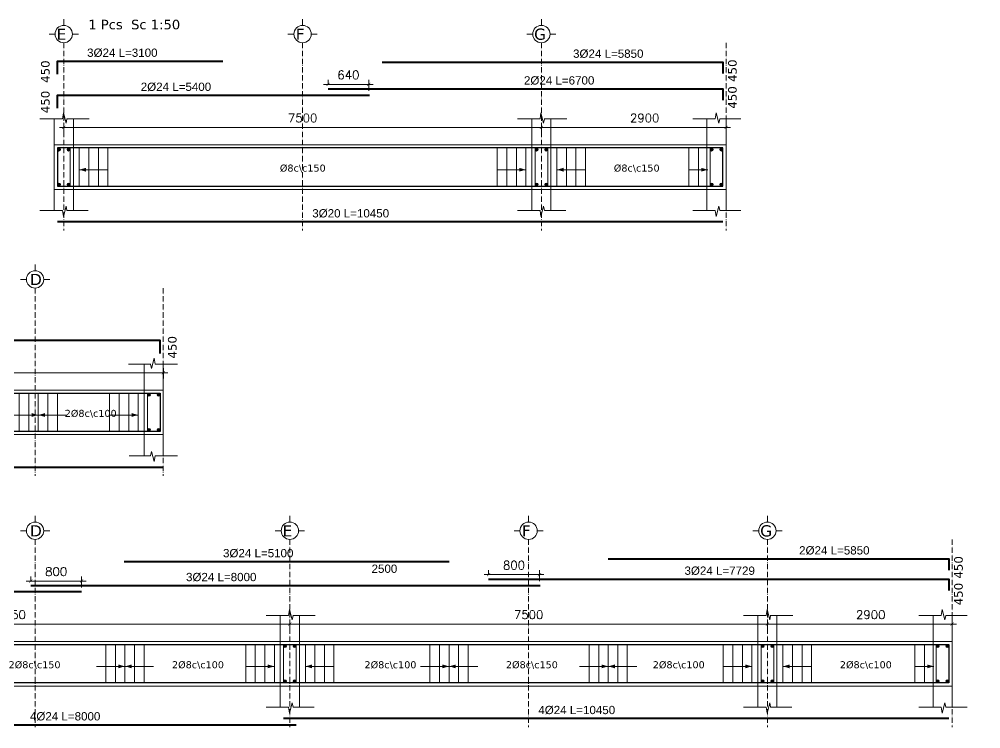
# Model space of a CAD drawing. Header units: inches. Extents: x -26151 to 62940, y -10194 to 246332.
# Drawn here: x 11716 to 13226, y 118022 to 119136 of the extents above; entities that cross this region are included whole.
import ezdxf

# ---------------------------------------------------------------- set-up
doc = ezdxf.new("R2010")
doc.units = ezdxf.units.IN
doc.header["$LTSCALE"] = 0.7
doc.header["$MEASUREMENT"] = 0
doc.linetypes.add('ACAD_ISO10W100', pattern=[18, 12, -3, 0, -3])
doc.layers.get('0').update_dxf_attribs({"lineweight": 13})
doc.layers.get('Defpoints').update_dxf_attribs({"lineweight": 5})
for name, color, linetype, lineweight in [('axis', 254, 'ACAD_ISO10W100', 9), ('BEAM FRAME', 5, 'Continuous', 18), ('COLUMN', 4, 'Continuous', 20), ('elevline', 30, 'Continuous', 20), ('FRAME 070', 5, 'Continuous', 60), ('hatch', 9, 'Continuous', 9), ('renforcment', 141, 'Continuous', 40), ('tex', 3, 'Continuous', 25), ('TEXT', 3, 'Continuous', 25), ('top rein. extension', 50, 'Continuous', 20), ('top renforcment', 7, 'Continuous', 40)]:
    doc.layers.add(name, color=color, linetype=linetype, lineweight=lineweight)
doc.styles.add('100', font='romans.shx', dxfattribs={"height": 13.5})
doc.styles.add('romanc', font='verdana.ttf', dxfattribs={"height": 250})
doc.styles.get("Standard").update_dxf_attribs({"font": 'arial.ttf', "height": 13})
doc.dimstyles.new('100', dxfattribs={"dimtxt": 13.5, "dimasz": 5, "dimexe": 7, "dimexo": 7, "dimgap": 8, "dimtad": 1, "dimdec": 0, "dimlfac": 10, "dimzin": 4, "dimdsep": 46, "dimtxsty": '100', "dimblk": 'ARCHTICK', "dimcen": 0.09, "dimdle": 7, "dimclrd": 1, "dimclre": 8, "dimclrt": 2, "dimadec": 0, "dimazin": 1, "dimtfac": 1, "dimtdec": 0, "dimtix": 1, "dimtofl": 0, "dimtmove": 0, "dimatfit": 3, "dimldrblk": 'ARCHTICK', "dimfxl": 0, "dimtolj": 1, "dimtzin": 0, "dimlwd": -1, "dimlwe": -1, "dimarcsym": 0})
doc.dimstyles.get("Standard").update_dxf_attribs({"dimtxt": 13, "dimasz": 5, "dimexe": 0.18, "dimexo": 0.0625, "dimgap": 6, "dimtad": 1, "dimdec": 0, "dimlfac": 10, "dimzin": 0, "dimdsep": 46, "dimtxsty": 'Standard', "dimblk": 'ARCHTICK', "dimcen": 0.09, "dimse1": 1, "dimse2": 1, "dimclrd": 1, "dimclre": 7, "dimclrt": 3, "dimadec": 0, "dimazin": 0, "dimtfac": 1, "dimtdec": 0, "dimtix": 1, "dimtofl": 0, "dimtmove": 0, "dimatfit": 3, "dimldrblk": 'ARCHTICK', "dimfxl": 0, "dimtolj": 1, "dimtzin": 0, "dimarcsym": 0})

# ---------------------------------------------------------------- blocks, each defined once
blk = doc.blocks.new('*D988')
at = {"layer": 'Defpoints', "color": 0, "transparency": 16777216}
for p in [(10898.1, 118631.5, -167.8), (11987.4, 118631.5, -218.4), (11987.4, 118631.5)]:
    blk.add_point(p, dxfattribs=at)
at = {"layer": 'TEXT', "color": 3, "transparency": 16777216, "insert": (11600.8, 118644.5), "char_height": 13, "attachment_point": 5}
blk.add_mtext('\\A1;3%%C24 L=10893', dxfattribs=at)
blk = doc.blocks.new('_ArchTick')
at = {"color": 0, "linetype": 'ByBlock', "lineweight": 0, "const_width": 0.15}
blk.add_lwpolyline([(-0.5, -0.5), (0.5, 0.5)], dxfattribs=at)
blk = doc.blocks.new('*D991')
at = {"color": 1, "transparency": 16777216}
blk.add_line((11359.1, 118580.9), (11949.4, 118580.9), dxfattribs=at)
at = {"color": 8, "transparency": 16777216}
for p, q in [((11366.1, 118574.4), (11366.1, 118587.9)), ((11942.4, 118572), (11942.4, 118587.9))]:
    blk.add_line(p, q, dxfattribs=at)
at = {"layer": 'Defpoints', "color": 0, "transparency": 16777216}
for p in [(11942.4, 118580.9), (11366.1, 118567.4), (11942.4, 118565)]:
    blk.add_point(p, dxfattribs=at)
at = {"color": 1, "transparency": 16777216, "xscale": 5, "yscale": 5, "zscale": 5, "rotation": 180}
blk.add_blockref('_ArchTick', (11366.1, 118580.9), dxfattribs=at)
at = {"color": 1, "transparency": 16777216, "xscale": 5, "yscale": 5, "zscale": 5}
blk.add_blockref('_ArchTick', (11942.4, 118580.9), dxfattribs=at)
at = {"color": 2, "transparency": 16777216, "insert": (11627.2, 118595.7), "char_height": 13.5, "attachment_point": 5, "style": '100'}
blk.add_mtext('\\A1;5763', dxfattribs=at)
blk = doc.blocks.new('*D992')
at = {"layer": 'Defpoints', "color": 0, "transparency": 16777216}
for p in [(11356.1, 118432.8, -37100.9), (11356.1, 118432.8), (11941.1, 118432.8, -13870.6)]:
    blk.add_point(p, dxfattribs=at)
at = {"layer": 'TEXT', "color": 3, "transparency": 16777216, "insert": (11583.2, 118445.8), "char_height": 13, "attachment_point": 5}
blk.add_mtext('\\A1;3%%C20 L=5850', dxfattribs=at)
blk = doc.blocks.new('*D995')
at = {"layer": 'Defpoints', "color": 0, "transparency": 16777216}
for p in [(11726.1, 119016.7, -0.5), (11726.1, 119016.7), (12266, 119016.7, -167.8)]:
    blk.add_point(p, dxfattribs=at)
at = {"layer": 'TEXT', "color": 3, "transparency": 16777216, "insert": (11962.2, 119029.7), "char_height": 13, "attachment_point": 5}
blk.add_mtext('\\A1;2%%C24 L=5400', dxfattribs=at)
blk = doc.blocks.new('*D996')
at = {"color": 8, "transparency": 16777216}
for p, q in [((12536.1, 118959.8), (12536.1, 118973.1)), ((12826.1, 118960.1), (12826.1, 118973.1))]:
    blk.add_line(p, q, dxfattribs=at)
at = {"color": 1, "transparency": 16777216}
blk.add_line((12529.1, 118966.1), (12833.1, 118966.1), dxfattribs=at)
at = {"layer": 'Defpoints', "color": 0, "transparency": 16777216}
for p in [(12826.1, 118966.1), (12536.1, 118952.8), (12826.1, 118953.1, 217.9)]:
    blk.add_point(p, dxfattribs=at)
at = {"color": 1, "transparency": 16777216, "xscale": 5, "yscale": 5, "zscale": 5, "rotation": 180}
blk.add_blockref('_ArchTick', (12536.1, 118966.1), dxfattribs=at)
at = {"color": 1, "transparency": 16777216, "xscale": 5, "yscale": 5, "zscale": 5}
blk.add_blockref('_ArchTick', (12826.1, 118966.1), dxfattribs=at)
at = {"color": 2, "transparency": 16777216, "insert": (12698.3, 118980.9), "char_height": 13.5, "attachment_point": 5, "style": '100'}
blk.add_mtext('\\A1;2900', dxfattribs=at)
blk = doc.blocks.new('*D997')
at = {"layer": 'Defpoints', "color": 0, "transparency": 16777216}
for p in [(12201, 119026.7, -157.8), (12201, 119026.7), (12871.1, 119026.7, -218.5)]:
    blk.add_point(p, dxfattribs=at)
at = {"layer": 'TEXT', "color": 3, "transparency": 16777216, "insert": (12564, 119039.7), "char_height": 13, "attachment_point": 5}
blk.add_mtext('\\A1;2%%C24 L=6700', dxfattribs=at)
blk = doc.blocks.new('*D1025')
at = {"color": 1, "transparency": 16777216}
blk.add_line((12272, 119033.7), (12194, 119033.7), dxfattribs=at)
at = {"color": 8, "transparency": 16777216}
for p, q in [((12201, 119033.7), (12201, 119040.7)), ((12265, 119023.7), (12265, 119040.7))]:
    blk.add_line(p, q, dxfattribs=at)
at = {"layer": 'Defpoints', "color": 0, "transparency": 16777216}
for p in [(12201, 119033.7), (12201, 119026.7), (12265, 119016.7)]:
    blk.add_point(p, dxfattribs=at)
at = {"color": 1, "transparency": 16777216, "xscale": 5, "yscale": 5, "zscale": 5, "rotation": 180}
blk.add_blockref('_ArchTick', (12201, 119033.7), dxfattribs=at)
at = {"color": 1, "transparency": 16777216, "xscale": 5, "yscale": 5, "zscale": 5}
blk.add_blockref('_ArchTick', (12265, 119033.7), dxfattribs=at)
at = {"color": 2, "transparency": 16777216, "insert": (12233, 119048.5), "char_height": 13.5, "attachment_point": 5, "style": '100'}
blk.add_mtext('\\A1;640', dxfattribs=at)
blk = doc.blocks.new('*D998')
at = {"color": 8, "transparency": 16777216}
for p, q in [((11786.1, 118957.2), (11786.1, 118973.1)), ((12536.1, 118961.9), (12536.1, 118973.1))]:
    blk.add_line(p, q, dxfattribs=at)
at = {"color": 1, "transparency": 16777216}
blk.add_line((12543.1, 118966.1), (11779.1, 118966.1), dxfattribs=at)
at = {"layer": 'Defpoints', "color": 0, "transparency": 16777216}
for p in [(11786.1, 118966.1), (11786.1, 118950.2), (12536.1, 118954.9)]:
    blk.add_point(p, dxfattribs=at)
at = {"color": 1, "transparency": 16777216, "xscale": 5, "yscale": 5, "zscale": 5, "rotation": 180}
blk.add_blockref('_ArchTick', (11786.1, 118966.1), dxfattribs=at)
at = {"color": 1, "transparency": 16777216, "xscale": 5, "yscale": 5, "zscale": 5}
blk.add_blockref('_ArchTick', (12536.1, 118966.1), dxfattribs=at)
at = {"color": 2, "transparency": 16777216, "insert": (12161.1, 118980.9), "char_height": 13.5, "attachment_point": 5, "style": '100'}
blk.add_mtext('\\A1;7500', dxfattribs=at)
blk = doc.blocks.new('*D999')
at = {"layer": 'Defpoints', "color": 0, "transparency": 16777216}
for p in [(11726.1, 119070.2, -218.4), (11726.1, 119070.2), (12036.1, 119070.2, -217.9)]:
    blk.add_point(p, dxfattribs=at)
at = {"layer": 'TEXT', "color": 3, "transparency": 16777216, "insert": (11878, 119083.2), "char_height": 13, "attachment_point": 5}
blk.add_mtext('\\A1;3%%C24 L=3100', dxfattribs=at)
blk = doc.blocks.new('*D1000')
at = {"layer": 'Defpoints', "color": 0, "transparency": 16777216}
for p in [(11776.1, 118818, -13652.7), (12821.1, 118818, -37100.9), (12821.1, 118818)]:
    blk.add_point(p, dxfattribs=at)
at = {"layer": 'TEXT', "color": 3, "transparency": 16777216, "insert": (12236.6, 118831), "char_height": 13, "attachment_point": 5}
blk.add_mtext('\\A1;3%%C20 L=10450', dxfattribs=at)
blk = doc.blocks.new('*D1004')
at = {"layer": 'Defpoints', "color": 0, "transparency": 16777216}
for p in [(12286.1, 119068.7, -157.8), (12286.1, 119068.7), (12871.1, 119068.7, -218.5)]:
    blk.add_point(p, dxfattribs=at)
at = {"layer": 'TEXT', "color": 3, "transparency": 16777216, "insert": (12641.1, 119081.7), "char_height": 13, "attachment_point": 5}
blk.add_mtext('\\A1;3%%C24 L=5850', dxfattribs=at)
blk = doc.blocks.new('*D1005')
at = {"layer": 'Defpoints', "color": 0, "transparency": 16777216}
for p in [(10914.1, 118236.8, -167.8), (11814.1, 118236.8, -221.1), (11814.1, 118236.8)]:
    blk.add_point(p, dxfattribs=at)
at = {"layer": 'TEXT', "color": 3, "transparency": 16777216, "insert": (11303.4, 118249.8), "char_height": 13, "attachment_point": 5}
blk.add_mtext('\\A1;3%%C24 L=9000', dxfattribs=at)
blk = doc.blocks.new('*D1008')
at = {"color": 1, "transparency": 16777216}
blk.add_line((11359.1, 118186.2), (12148.1, 118186.2), dxfattribs=at)
at = {"color": 8, "transparency": 16777216}
for p, q in [((11366.1, 118179.6), (11366.1, 118193.2)), ((12141.1, 118176.5), (12141.1, 118193.2))]:
    blk.add_line(p, q, dxfattribs=at)
at = {"layer": 'Defpoints', "color": 0, "transparency": 16777216}
for p in [(12141.1, 118186.2), (11366.1, 118172.6), (12141.1, 118169.5)]:
    blk.add_point(p, dxfattribs=at)
at = {"color": 1, "transparency": 16777216, "xscale": 5, "yscale": 5, "zscale": 5, "rotation": 180}
blk.add_blockref('_ArchTick', (11366.1, 118186.2), dxfattribs=at)
at = {"color": 1, "transparency": 16777216, "xscale": 5, "yscale": 5, "zscale": 5}
blk.add_blockref('_ArchTick', (12141.1, 118186.2), dxfattribs=at)
at = {"color": 2, "transparency": 16777216, "insert": (11703.4, 118200.9), "char_height": 13.5, "attachment_point": 5, "style": '100'}
blk.add_mtext('\\A1;7750', dxfattribs=at)
blk = doc.blocks.new('*D1009')
at = {"layer": 'Defpoints', "color": 0, "transparency": 16777216}
for p in [(11351.1, 118028.1, -37100.9), (11351.1, 118028.1), (12151.1, 118028.1, -13870.6)]:
    blk.add_point(p, dxfattribs=at)
at = {"layer": 'TEXT', "color": 3, "transparency": 16777216, "insert": (11788.2, 118041.1), "char_height": 13, "attachment_point": 5}
blk.add_mtext('\\A1;4%%C24 L=8000', dxfattribs=at)
blk = doc.blocks.new('*D1012')
at = {"layer": 'Defpoints', "color": 0, "transparency": 16777216}
for p in [(11734.1, 118246.8, -19.2), (11734.1, 118246.8), (12534.1, 118246.8, -167.8)]:
    blk.add_point(p, dxfattribs=at)
at = {"layer": 'TEXT', "color": 3, "transparency": 16777216, "insert": (12033.3, 118259.8), "char_height": 13, "attachment_point": 5}
blk.add_mtext('\\A1;3%%C24 L=8000', dxfattribs=at)
blk = doc.blocks.new('*D1013')
at = {"color": 1, "transparency": 16777216}
blk.add_line((12884.1, 118186.2), (13188.1, 118186.2), dxfattribs=at)
at = {"color": 8, "transparency": 16777216}
for p, q in [((12891.1, 118179.8), (12891.1, 118193.2)), ((13181.1, 118180.2), (13181.1, 118193.2))]:
    blk.add_line(p, q, dxfattribs=at)
at = {"layer": 'Defpoints', "color": 0, "transparency": 16777216}
for p in [(13181.1, 118186.2), (12891.1, 118172.8), (13181.1, 118173.2, 217.9)]:
    blk.add_point(p, dxfattribs=at)
at = {"color": 1, "transparency": 16777216, "xscale": 5, "yscale": 5, "zscale": 5, "rotation": 180}
blk.add_blockref('_ArchTick', (12891.1, 118186.2), dxfattribs=at)
at = {"color": 1, "transparency": 16777216, "xscale": 5, "yscale": 5, "zscale": 5}
blk.add_blockref('_ArchTick', (13181.1, 118186.2), dxfattribs=at)
at = {"color": 2, "transparency": 16777216, "insert": (13053.3, 118200.9), "char_height": 13.5, "attachment_point": 5, "style": '100'}
blk.add_mtext('\\A1;2900', dxfattribs=at)
blk = doc.blocks.new('*D1014')
at = {"layer": 'Defpoints', "color": 0, "transparency": 16777216}
for p in [(12453.1, 118256.8, -157.8), (12453.1, 118256.8), (13226.1, 118256.8, -218.5)]:
    blk.add_point(p, dxfattribs=at)
at = {"layer": 'TEXT', "color": 3, "transparency": 16777216, "insert": (12816.1, 118269.8), "char_height": 13, "attachment_point": 5}
blk.add_mtext('\\A1;3%%C24 L=7729', dxfattribs=at)
blk = doc.blocks.new('*D1027')
at = {"color": 1, "transparency": 16777216}
blk.add_line((12540.1, 118263.8), (12446.1, 118263.8), dxfattribs=at)
at = {"color": 8, "transparency": 16777216}
for p, q in [((12453.1, 118263.8), (12453.1, 118270.8)), ((12533.1, 118253.8), (12533.1, 118270.8))]:
    blk.add_line(p, q, dxfattribs=at)
at = {"layer": 'Defpoints', "color": 0, "transparency": 16777216}
for p in [(12453.1, 118263.8), (12453.1, 118256.8), (12533.1, 118246.8)]:
    blk.add_point(p, dxfattribs=at)
at = {"color": 1, "transparency": 16777216, "xscale": 5, "yscale": 5, "zscale": 5, "rotation": 180}
blk.add_blockref('_ArchTick', (12453.1, 118263.8), dxfattribs=at)
at = {"color": 1, "transparency": 16777216, "xscale": 5, "yscale": 5, "zscale": 5}
blk.add_blockref('_ArchTick', (12533.1, 118263.8), dxfattribs=at)
at = {"color": 2, "transparency": 16777216, "insert": (12493.1, 118278.5), "char_height": 13.5, "attachment_point": 5, "style": '100'}
blk.add_mtext('\\A1;800', dxfattribs=at)
blk = doc.blocks.new('*D1015')
at = {"color": 1, "transparency": 16777216}
blk.add_line((12898.1, 118186.2), (12134.1, 118186.2), dxfattribs=at)
at = {"color": 8, "transparency": 16777216}
for p, q in [((12141.1, 118177.3), (12141.1, 118193.2)), ((12891.1, 118181.9), (12891.1, 118193.2))]:
    blk.add_line(p, q, dxfattribs=at)
at = {"layer": 'Defpoints', "color": 0, "transparency": 16777216}
for p in [(12141.1, 118186.2), (12891.1, 118174.9), (12141.1, 118170.3)]:
    blk.add_point(p, dxfattribs=at)
at = {"color": 1, "transparency": 16777216, "xscale": 5, "yscale": 5, "zscale": 5, "rotation": 180}
blk.add_blockref('_ArchTick', (12141.1, 118186.2), dxfattribs=at)
at = {"color": 1, "transparency": 16777216, "xscale": 5, "yscale": 5, "zscale": 5}
blk.add_blockref('_ArchTick', (12891.1, 118186.2), dxfattribs=at)
at = {"color": 2, "transparency": 16777216, "insert": (12516.1, 118200.9), "char_height": 13.5, "attachment_point": 5, "style": '100'}
blk.add_mtext('\\A1;7500', dxfattribs=at)
blk = doc.blocks.new('*D1016')
at = {"layer": 'Defpoints', "color": 0, "transparency": 16777216}
for p in [(12131.1, 118038, -13652.7), (13176.1, 118038, -37100.9), (13176.1, 118038)]:
    blk.add_point(p, dxfattribs=at)
at = {"layer": 'TEXT', "color": 3, "transparency": 16777216, "insert": (12591.6, 118051), "char_height": 13, "attachment_point": 5}
blk.add_mtext('\\A1;4%%C24 L=10450', dxfattribs=at)
blk = doc.blocks.new('*D1020')
at = {"layer": 'Defpoints', "color": 0, "transparency": 16777216}
for p in [(12641.1, 118288.7, -157.8), (12641.1, 118288.7), (13226.1, 118288.7, -218.5)]:
    blk.add_point(p, dxfattribs=at)
at = {"layer": 'TEXT', "color": 3, "transparency": 16777216, "insert": (12996.1, 118301.7), "char_height": 13, "attachment_point": 5}
blk.add_mtext('\\A1;2%%C24 L=5850', dxfattribs=at)
blk = doc.blocks.new('*D1021')
at = {"layer": 'Defpoints', "color": 0, "transparency": 16777216}
for p in [(11881.1, 118284.3, -203.1), (11881.1, 118284.3), (12391.1, 118284.3, -189.9)]:
    blk.add_point(p, dxfattribs=at)
at = {"layer": 'TEXT', "color": 3, "transparency": 16777216, "insert": (12091.4, 118297.3), "char_height": 13, "attachment_point": 5}
blk.add_mtext('\\A1;3%%C24 L=5100', dxfattribs=at)
blk = doc.blocks.new('*D1022')
at = {"layer": 'Defpoints', "color": 0, "transparency": 16777216}
for p in [(12141.1, 118282.8), (12391.1, 118282.8), (12391.1, 118260.4)]:
    blk.add_point(p, dxfattribs=at)
at = {"layer": 'TEXT', "color": 3, "transparency": 16777216, "insert": (12289.6, 118273), "char_height": 13, "attachment_point": 5}
blk.add_mtext('\\A1;2500', dxfattribs=at)
blk = doc.blocks.new('*D1023')
at = {"color": 1, "transparency": 16777216}
blk.add_line((11821.1, 118253.8), (11727.1, 118253.8), dxfattribs=at)
at = {"color": 8, "transparency": 16777216}
for p, q in [((11734.1, 118253.8), (11734.1, 118260.8)), ((11814.1, 118243.8), (11814.1, 118260.8))]:
    blk.add_line(p, q, dxfattribs=at)
at = {"layer": 'Defpoints', "color": 0, "transparency": 16777216}
for p in [(11734.1, 118253.8), (11734.1, 118246.8), (11814.1, 118236.8)]:
    blk.add_point(p, dxfattribs=at)
at = {"color": 1, "transparency": 16777216, "xscale": 5, "yscale": 5, "zscale": 5, "rotation": 180}
blk.add_blockref('_ArchTick', (11734.1, 118253.8), dxfattribs=at)
at = {"color": 1, "transparency": 16777216, "xscale": 5, "yscale": 5, "zscale": 5}
blk.add_blockref('_ArchTick', (11814.1, 118253.8), dxfattribs=at)
at = {"color": 2, "transparency": 16777216, "insert": (11774.1, 118268.5), "char_height": 13.5, "attachment_point": 5, "style": '100'}
blk.add_mtext('\\A1;800', dxfattribs=at)

msp = doc.modelspace()

# ---------------------------------------------------------------- hatches: boundary and pattern name
at = {"layer": 'elevline'}
for points in [[(11780.84, 118931.45, 1), (11776.08, 118931.45, 1)], [(11791.32, 118931.45, -1), (11796.08, 118931.45, -1)], [(12530.84, 118931.45, 1), (12526.08, 118931.45, 1)], [(12541.32, 118931.45, -1), (12546.08, 118931.45, -1)], [(12805.84, 118931.45, 1), (12801.08, 118931.45, 1)], [(12816.32, 118931.45, -1), (12821.08, 118931.45, -1)], [(11780.84, 118876.21, -1), (11776.08, 118876.21, -1)], [(11791.32, 118876.21, 1), (11796.08, 118876.21, 1)], [(12530.84, 118876.21, -1), (12526.08, 118876.21, -1)], [(12541.32, 118876.21, 1), (12546.08, 118876.21, 1)], [(12805.84, 118876.21, -1), (12801.08, 118876.21, -1)], [(12816.32, 118876.21, 1), (12821.08, 118876.21, 1)], [(11922.12, 118546.27, 1), (11917.37, 118546.27, 1)], [(11932.61, 118546.27, -1), (11937.37, 118546.27, -1)], [(11922.12, 118491.02, -1), (11917.37, 118491.02, -1)], [(11932.61, 118491.02, 1), (11937.37, 118491.02, 1)], [(12135.83, 118151.51, 1), (12131.08, 118151.51, 1)], [(12146.32, 118151.51, -1), (12151.08, 118151.51, -1)], [(12885.83, 118151.51, 1), (12881.08, 118151.51, 1)], [(12896.32, 118151.51, -1), (12901.08, 118151.51, -1)], [(13160.83, 118151.51, 1), (13156.08, 118151.51, 1)], [(13171.32, 118151.51, -1), (13176.08, 118151.51, -1)], [(12135.83, 118096.27, -1), (12131.08, 118096.27, -1)], [(12146.32, 118096.27, 1), (12151.08, 118096.27, 1)], [(12885.83, 118096.27, -1), (12881.08, 118096.27, -1)], [(12896.32, 118096.27, 1), (12901.08, 118096.27, 1)], [(13160.83, 118096.27, -1), (13156.08, 118096.27, -1)], [(13171.32, 118096.27, 1), (13176.08, 118096.27, 1)]]:
    msp.add_hatch(color=256, dxfattribs=at).paths.add_polyline_path(points)

# ---------------------------------------------------------------- linework, layer by layer
at = {"layer": 'axis'}
for p, q in [((11786.08, 119099.02, 217.91), (11786.08, 118804.09, 217.91)), ((11786.08, 119099.02, 217.91), (11786.08, 118804.09, 217.91)), ((12161.08, 119099.02, 217.91), (12161.08, 118804.09, 217.91)), ((12536.08, 119099.02, 217.91), (12536.08, 118804.09, 217.91)), ((12826.08, 119099.02, 217.91), (12826.08, 118804.09, 217.91)), ((11741.08, 118713.84, 217.91), (11741.08, 118418.91, 217.91)), ((11741.08, 118713.84, 217.91), (11741.08, 118418.91, 217.91)), ((11942.37, 118713.84), (11942.37, 118418.91)), ((11942.37, 118713.84), (11942.37, 118418.91)), ((11741.08, 118319.08, 217.91), (11741.08, 118024.15, 217.91)), ((11741.08, 118319.08, 217.91), (11741.08, 118024.15, 217.91)), ((12141.08, 118319.08, 217.91), (12141.08, 118024.15, 217.91)), ((12141.08, 118319.08, 217.91), (12141.08, 118024.15, 217.91)), ((12516.08, 118319.08, 217.91), (12516.08, 118024.15, 217.91)), ((12891.08, 118319.08, 217.91), (12891.08, 118024.15, 217.91)), ((13181.08, 118319.08, 217.91), (13181.08, 118024.15, 217.91))]:
    msp.add_line(p, q, dxfattribs=at)
at = {"layer": 'BEAM FRAME', "elevation": 435.81}
for points in [[(11771.08, 118868.83), (12826.08, 118868.83), (12826.08, 118938.83), (11771.08, 118938.83)], [(11942.37, 118483.65), (10231.08, 118483.65), (10231.08, 118553.65), (11942.37, 118553.65)], [(13181.08, 118088.89), (10231.08, 118088.89), (10231.08, 118158.89), (13181.08, 118158.89)]]:
    msp.add_lwpolyline(points, close=True, dxfattribs=at)
at = {"layer": 'COLUMN', "lineweight": 20}
for p, q in [((11771.08, 118979.76, 435.81), (11771.08, 118938.83, 435.81)), ((11801.08, 118979.76, 435.81), (11801.08, 118938.83, 435.81)), ((12521.08, 118979.76, 435.81), (12521.08, 118938.83, 435.81)), ((12551.08, 118979.76, 435.81), (12551.08, 118938.83, 435.81)), ((12796.08, 118979.76, 435.81), (12796.08, 118938.83, 435.81)), ((12826.08, 118979.76, 435.81), (12826.08, 118938.83, 435.81)), ((11771.08, 118835.4, 435.81), (11771.08, 118868.83, 435.81)), ((11801.08, 118835.4, 435.81), (11801.08, 118868.83, 435.81)), ((12521.08, 118835.4, 435.81), (12521.08, 118868.83, 435.81)), ((12551.08, 118835.4, 435.81), (12551.08, 118868.83, 435.81)), ((12796.08, 118835.4, 435.81), (12796.08, 118868.83, 435.81)), ((12826.08, 118835.4, 435.81), (12826.08, 118868.83, 435.81)), ((11912.37, 118594.57, 217.91), (11912.37, 118553.65, 217.91)), ((11942.37, 118594.57, 217.91), (11942.37, 118553.65, 217.91)), ((11912.37, 118450.22, 217.91), (11912.37, 118483.65, 217.91)), ((11942.37, 118450.22, 217.91), (11942.37, 118483.65, 217.91)), ((12126.08, 118199.82, 435.81), (12126.08, 118158.89, 435.81)), ((12156.08, 118199.82, 435.81), (12156.08, 118158.89, 435.81)), ((12876.08, 118199.82, 435.81), (12876.08, 118158.89, 435.81)), ((12906.08, 118199.82, 435.81), (12906.08, 118158.89, 435.81)), ((13151.08, 118199.82, 435.81), (13151.08, 118158.89, 435.81)), ((13181.08, 118199.82, 435.81), (13181.08, 118158.89, 435.81)), ((12126.08, 118055.46, 435.81), (12126.08, 118088.89, 435.81)), ((12156.08, 118055.46, 435.81), (12156.08, 118088.89, 435.81)), ((12876.08, 118055.46, 435.81), (12876.08, 118088.89, 435.81)), ((12906.08, 118055.46, 435.81), (12906.08, 118088.89, 435.81)), ((13151.08, 118055.46, 435.81), (13151.08, 118088.89, 435.81)), ((13181.08, 118055.46, 435.81), (13181.08, 118088.89, 435.81))]:
    msp.add_line(p, q, dxfattribs=at)
at = {"layer": 'elevline'}
for p, q in [((11810.39, 118873.83, 217.91), (11810.39, 118933.83, 217.91)), ((11825.35, 118873.83, 217.91), (11825.35, 118933.83, 217.91)), ((11840.35, 118873.83, 217.91), (11840.35, 118933.83, 217.91)), ((11855.35, 118873.83, 217.91), (11855.35, 118933.83, 217.91)), ((12466.81, 118873.83, 217.91), (12466.81, 118933.83, 217.91)), ((12481.81, 118873.83, 217.91), (12481.81, 118933.83, 217.91)), ((12496.81, 118873.83, 217.91), (12496.81, 118933.83, 217.91)), ((12511.77, 118873.83, 217.91), (12511.77, 118933.83, 217.91)), ((12560.39, 118873.83, 217.91), (12560.39, 118933.83, 217.91)), ((12575.35, 118873.83, 217.91), (12575.35, 118933.83, 217.91)), ((12590.35, 118873.83, 217.91), (12590.35, 118933.83, 217.91)), ((12605.35, 118873.83, 217.91), (12605.35, 118933.83, 217.91)), ((12767.58, 118873.83, 217.91), (12767.58, 118933.83, 217.91)), ((12782.58, 118873.83, 217.91), (12782.58, 118933.83, 217.91)), ((12801.04, 118873.83, 217.91), (12801.04, 118933.83, 217.91)), ((11716.12, 118488.65, 217.91), (11716.12, 118548.65, 217.91)), ((11731.12, 118488.65, 217.91), (11731.12, 118548.65, 217.91)), ((11746.08, 118488.65, 217.91), (11746.08, 118548.65, 217.91)), ((11761.04, 118488.65, 217.91), (11761.04, 118548.65, 217.91)), ((11776.04, 118488.65, 217.91), (11776.04, 118548.65, 217.91)), ((11858.09, 118488.65), (11858.09, 118548.65)), ((11873.09, 118488.65), (11873.09, 118548.65)), ((11888.09, 118488.65), (11888.09, 118548.65)), ((11903.05, 118488.65), (11903.05, 118548.65)), ((11852.22, 118093.89, 217.91), (11852.22, 118153.89, 217.91)), ((11867.22, 118093.89, 217.91), (11867.22, 118153.89, 217.91)), ((11882.18, 118093.89, 217.91), (11882.18, 118153.89, 217.91)), ((11897.14, 118093.89, 217.91), (11897.14, 118153.89, 217.91)), ((11912.14, 118093.89, 217.91), (11912.14, 118153.89, 217.91)), ((12071.8, 118093.89, 217.91), (12071.8, 118153.89, 217.91)), ((12086.8, 118093.89, 217.91), (12086.8, 118153.89, 217.91)), ((12101.8, 118093.89, 217.91), (12101.8, 118153.89, 217.91)), ((12116.76, 118093.89, 217.91), (12116.76, 118153.89, 217.91)), ((12165.39, 118093.89, 217.91), (12165.39, 118153.89, 217.91)), ((12180.35, 118093.89, 217.91), (12180.35, 118153.89, 217.91)), ((12195.35, 118093.89, 217.91), (12195.35, 118153.89, 217.91)), ((12210.35, 118093.89, 217.91), (12210.35, 118153.89, 217.91)), ((12361.12, 118093.89, 217.91), (12361.12, 118153.89, 217.91)), ((12376.12, 118093.89, 217.91), (12376.12, 118153.89, 217.91)), ((12391.08, 118093.89, 217.91), (12391.08, 118153.89, 217.91)), ((12406.04, 118093.89, 217.91), (12406.04, 118153.89, 217.91)), ((12421.04, 118093.89, 217.91), (12421.04, 118153.89, 217.91)), ((12611.12, 118093.89, 217.91), (12611.12, 118153.89, 217.91)), ((12626.12, 118093.89, 217.91), (12626.12, 118153.89, 217.91)), ((12641.08, 118093.89, 217.91), (12641.08, 118153.89, 217.91)), ((12656.04, 118093.89, 217.91), (12656.04, 118153.89, 217.91)), ((12671.04, 118093.89, 217.91), (12671.04, 118153.89, 217.91)), ((12821.8, 118093.89, 217.91), (12821.8, 118153.89, 217.91)), ((12836.8, 118093.89, 217.91), (12836.8, 118153.89, 217.91)), ((12851.8, 118093.89, 217.91), (12851.8, 118153.89, 217.91)), ((12866.76, 118093.89, 217.91), (12866.76, 118153.89, 217.91)), ((12915.39, 118093.89, 217.91), (12915.39, 118153.89, 217.91)), ((12930.35, 118093.89, 217.91), (12930.35, 118153.89, 217.91)), ((12945.35, 118093.89, 217.91), (12945.35, 118153.89, 217.91)), ((12960.35, 118093.89, 217.91), (12960.35, 118153.89, 217.91)), ((13122.57, 118093.89, 217.91), (13122.57, 118153.89, 217.91)), ((13137.57, 118093.89, 217.91), (13137.57, 118153.89, 217.91)), ((13156.04, 118093.89, 217.91), (13156.04, 118153.89, 217.91))]:
    msp.add_line(p, q, dxfattribs=at)
for centre in [(11778.46, 118931.45, 217.91), (11793.7, 118931.45, 217.91), (12528.46, 118931.45, 217.91), (12543.7, 118931.45, 217.91), (12803.46, 118931.45, 217.91), (12818.7, 118931.45, 217.91), (11778.46, 118876.21, 217.91), (11793.7, 118876.21, 217.91), (12528.46, 118876.21, 217.91), (12543.7, 118876.21, 217.91), (12803.46, 118876.21, 217.91), (12818.7, 118876.21, 217.91), (11919.74, 118546.27), (11934.99, 118546.27), (11919.74, 118491.02), (11934.99, 118491.02), (12133.45, 118151.51, 217.91), (12148.7, 118151.51, 217.91), (12883.45, 118151.51, 217.91), (12898.7, 118151.51, 217.91), (13158.45, 118151.51, 217.91), (13173.7, 118151.51, 217.91), (12133.45, 118096.27, 217.91), (12148.7, 118096.27, 217.91), (12883.45, 118096.27, 217.91), (12898.7, 118096.27, 217.91), (13158.45, 118096.27, 217.91), (13173.7, 118096.27, 217.91)]:
    msp.add_circle(centre, 2.38, dxfattribs=at)
at = {"layer": 'FRAME 070', "lineweight": 20}
for p, q in [((11784.04, 118979.76, 435.81), (11785.4, 118988.76, 435.81)), ((11785.4, 118988.76, 435.81), (11789.58, 118972.68, 435.81)), ((12534.04, 118979.76, 435.81), (12535.4, 118988.76, 435.81)), ((12535.4, 118988.76, 435.81), (12539.58, 118972.68, 435.81)), ((12809.04, 118979.76, 435.81), (12810.4, 118988.76, 435.81)), ((12810.4, 118988.76, 435.81), (12814.58, 118972.68, 435.81)), ((11748.69, 118979.76, 435.81), (11784.04, 118979.76, 435.81)), ((11789.58, 118972.68, 435.81), (11791.08, 118979.76, 435.81)), ((11790.61, 118979.76, 435.81), (11825.96, 118979.76, 435.81)), ((12498.69, 118979.76, 435.81), (12534.04, 118979.76, 435.81)), ((12539.58, 118972.68, 435.81), (12541.08, 118979.76, 435.81)), ((12540.61, 118979.76, 435.81), (12575.96, 118979.76, 435.81)), ((12773.69, 118979.76, 435.81), (12809.04, 118979.76, 435.81)), ((12814.58, 118972.68, 435.81), (12816.08, 118979.76, 435.81)), ((12816.08, 118979.76, 435.81), (12849.47, 118979.76, 435.81)), ((11748.69, 118835.4, 435.81), (11784.04, 118835.4, 435.81)), ((11784.04, 118835.4, 435.81), (11785.4, 118826.4, 435.81)), ((11785.4, 118826.4, 435.81), (11789.58, 118842.48, 435.81)), ((11789.58, 118842.48, 435.81), (11791.08, 118835.4, 435.81)), ((11791.08, 118835.4, 435.81), (11824.47, 118835.4, 435.81)), ((12498.69, 118835.4, 435.81), (12534.04, 118835.4, 435.81)), ((12534.04, 118835.4, 435.81), (12535.4, 118826.4, 435.81)), ((12535.4, 118826.4, 435.81), (12539.58, 118842.48, 435.81)), ((12539.58, 118842.48, 435.81), (12541.08, 118835.4, 435.81)), ((12541.08, 118835.4, 435.81), (12574.47, 118835.4, 435.81)), ((12773.69, 118835.4, 435.81), (12809.04, 118835.4, 435.81)), ((12809.04, 118835.4, 435.81), (12810.4, 118826.4, 435.81)), ((12810.4, 118826.4, 435.81), (12814.58, 118842.48, 435.81)), ((12814.58, 118842.48, 435.81), (12816.08, 118835.4, 435.81)), ((12816.08, 118835.4, 435.81), (12849.47, 118835.4, 435.81)), ((11922.84, 118594.57, 217.91), (11887.48, 118594.57, 217.91)), ((11923.87, 118587.5, 217.91), (11922.36, 118594.57, 217.91)), ((11928.05, 118603.57, 217.91), (11923.87, 118587.5, 217.91)), ((11929.4, 118594.57, 217.91), (11928.05, 118603.57, 217.91)), ((11964.76, 118594.57, 217.91), (11929.4, 118594.57, 217.91)), ((11922.36, 118450.22, 217.91), (11888.97, 118450.22, 217.91)), ((11923.87, 118457.29, 217.91), (11922.36, 118450.22, 217.91)), ((11928.05, 118441.22, 217.91), (11923.87, 118457.29, 217.91)), ((11929.4, 118450.22, 217.91), (11928.05, 118441.22, 217.91)), ((11964.76, 118450.22, 217.91), (11929.4, 118450.22, 217.91)), ((12139.04, 118199.82, 435.81), (12140.39, 118208.82, 435.81)), ((12140.39, 118208.82, 435.81), (12144.57, 118192.74, 435.81)), ((12889.04, 118199.82, 435.81), (12890.39, 118208.82, 435.81)), ((12890.39, 118208.82, 435.81), (12894.57, 118192.74, 435.81)), ((13164.04, 118199.82, 435.81), (13165.39, 118208.82, 435.81)), ((13165.39, 118208.82, 435.81), (13169.57, 118192.74, 435.81)), ((12103.69, 118199.82, 435.81), (12139.04, 118199.82, 435.81)), ((12144.57, 118192.74, 435.81), (12146.08, 118199.82, 435.81)), ((12145.6, 118199.82, 435.81), (12180.96, 118199.82, 435.81)), ((12853.69, 118199.82, 435.81), (12889.04, 118199.82, 435.81)), ((12894.57, 118192.74, 435.81), (12896.08, 118199.82, 435.81)), ((12895.6, 118199.82, 435.81), (12930.96, 118199.82, 435.81)), ((13128.69, 118199.82, 435.81), (13164.04, 118199.82, 435.81)), ((13169.57, 118192.74, 435.81), (13171.08, 118199.82, 435.81)), ((13171.08, 118199.82, 435.81), (13204.47, 118199.82, 435.81)), ((12103.69, 118055.46, 435.81), (12139.04, 118055.46, 435.81)), ((12139.04, 118055.46, 435.81), (12140.39, 118046.46, 435.81)), ((12140.39, 118046.46, 435.81), (12144.57, 118062.54, 435.81)), ((12144.57, 118062.54, 435.81), (12146.08, 118055.46, 435.81)), ((12146.08, 118055.46, 435.81), (12179.47, 118055.46, 435.81)), ((12853.69, 118055.46, 435.81), (12889.04, 118055.46, 435.81)), ((12889.04, 118055.46, 435.81), (12890.39, 118046.46, 435.81)), ((12890.39, 118046.46, 435.81), (12894.57, 118062.54, 435.81)), ((12894.57, 118062.54, 435.81), (12896.08, 118055.46, 435.81)), ((12896.08, 118055.46, 435.81), (12929.47, 118055.46, 435.81)), ((13128.69, 118055.46, 435.81), (13164.04, 118055.46, 435.81)), ((13164.04, 118055.46, 435.81), (13165.39, 118046.46, 435.81)), ((13165.39, 118046.46, 435.81), (13169.57, 118062.54, 435.81)), ((13169.57, 118062.54, 435.81), (13171.08, 118055.46, 435.81)), ((13171.08, 118055.46, 435.81), (13204.47, 118055.46, 435.81))]:
    msp.add_line(p, q, dxfattribs=at)
at = {"layer": 'FRAME 070', "lineweight": 15, "elevation": 217.91}
for points in [[(11771.08, 118868.83), (11801.08, 118868.83), (11801.08, 118938.83), (11771.08, 118938.83)], [(12521.08, 118868.83), (12551.08, 118868.83), (12551.08, 118938.83), (12521.08, 118938.83)], [(12796.08, 118868.83), (12826.08, 118868.83), (12826.08, 118938.83), (12796.08, 118938.83)], [(12126.08, 118088.89), (12156.08, 118088.89), (12156.08, 118158.89), (12126.08, 118158.89)], [(12876.08, 118088.89), (12906.08, 118088.89), (12906.08, 118158.89), (12876.08, 118158.89)], [(13151.08, 118088.89), (13181.08, 118088.89), (13181.08, 118158.89), (13151.08, 118158.89)]]:
    msp.add_lwpolyline(points, close=True, dxfattribs=at)
at = {"layer": 'FRAME 070', "lineweight": 15}
msp.add_lwpolyline([(11942.37, 118483.65), (11912.37, 118483.65), (11912.37, 118553.65), (11942.37, 118553.65)], close=True, dxfattribs=at)
at = {"layer": 'hatch'}
for p, q in [((11786.08, 119136, 217.91), (11786.08, 119126.26, 217.91)), ((12161.08, 119136, 217.91), (12161.08, 119126.26, 217.91)), ((12536.08, 119136, 217.91), (12536.08, 119126.26, 217.91)), ((11763.15, 119112.52, 217.91), (11772.89, 119112.52, 217.91)), ((11809, 119112.52, 217.91), (11799.27, 119112.52, 217.91)), ((12138.15, 119112.52, 217.91), (12147.89, 119112.52, 217.91)), ((12184, 119112.52, 217.91), (12174.27, 119112.52, 217.91)), ((12513.15, 119112.52, 217.91), (12522.89, 119112.52, 217.91)), ((12559, 119112.52, 217.91), (12549.27, 119112.52, 217.91)), ((11741.08, 118750.81, 217.91), (11741.08, 118741.08, 217.91)), ((11718.15, 118727.33, 217.91), (11727.89, 118727.33, 217.91)), ((11764, 118727.33, 217.91), (11754.26, 118727.33, 217.91)), ((11741.08, 118356.06, 217.91), (11741.08, 118346.32, 217.91)), ((12141.08, 118356.06, 217.91), (12141.08, 118346.32, 217.91)), ((12516.08, 118356.06, 217.91), (12516.08, 118346.32, 217.91)), ((12891.08, 118356.06, 217.91), (12891.08, 118346.32, 217.91)), ((11718.15, 118332.58, 217.91), (11727.89, 118332.58, 217.91)), ((11764, 118332.58, 217.91), (11754.26, 118332.58, 217.91)), ((12118.15, 118332.58, 217.91), (12127.89, 118332.58, 217.91)), ((12164, 118332.58, 217.91), (12154.26, 118332.58, 217.91)), ((12493.15, 118332.58, 217.91), (12502.89, 118332.58, 217.91)), ((12539, 118332.58, 217.91), (12529.26, 118332.58, 217.91)), ((12868.15, 118332.58, 217.91), (12877.89, 118332.58, 217.91)), ((12914, 118332.58, 217.91), (12904.26, 118332.58, 217.91))]:
    msp.add_line(p, q, dxfattribs=at)
for centre in [(11786.08, 119112.64, 217.91), (12161.08, 119112.64, 217.91), (12536.08, 119112.64, 217.91), (11741.08, 118727.46, 217.91), (11741.08, 118332.7, 217.91), (12141.08, 118332.7, 217.91), (12516.08, 118332.7, 217.91), (12891.08, 118332.7, 217.91)]:
    msp.add_circle(centre, 13.62, dxfattribs=at)
at = {"layer": 'renforcment', "lineweight": -2, "elevation": 435.81}
for points in [[(11776.08, 118873.83), (12821.08, 118873.83), (12821.08, 118933.83), (11776.08, 118933.83)], [(11937.37, 118488.65), (10236.08, 118488.65), (10236.08, 118548.65), (11937.37, 118548.65)], [(13176.08, 118093.89), (10236.08, 118093.89), (10236.08, 118153.89), (13176.08, 118153.89)]]:
    msp.add_lwpolyline(points, close=True, dxfattribs=at)
at = {"layer": 'top rein. extension'}
for p, q in [((11810.39, 118899.67, 217.91), (11855.35, 118899.67, 217.91)), ((12511.77, 118899.67, 217.91), (12466.81, 118899.67, 217.91)), ((12560.39, 118899.67, 217.91), (12605.35, 118899.67, 217.91)), ((12797.54, 118899.67, 217.91), (12767.58, 118899.67, 217.91)), ((11746.08, 118514.48, 217.91), (11701.12, 118514.48, 217.91)), ((11746.08, 118514.48, 217.91), (11791.04, 118514.48, 217.91)), ((11903.05, 118514.48), (11858.09, 118514.48)), ((11882.18, 118119.73, 217.91), (11837.22, 118119.73, 217.91)), ((11882.18, 118119.73, 217.91), (11927.14, 118119.73, 217.91)), ((12116.76, 118119.73, 217.91), (12071.8, 118119.73, 217.91)), ((12165.39, 118119.73, 217.91), (12210.35, 118119.73, 217.91)), ((12391.08, 118119.73, 217.91), (12346.12, 118119.73, 217.91)), ((12391.08, 118119.73, 217.91), (12436.04, 118119.73, 217.91)), ((12641.08, 118119.73, 217.91), (12596.12, 118119.73, 217.91)), ((12641.08, 118119.73, 217.91), (12686.04, 118119.73, 217.91)), ((12866.76, 118119.73, 217.91), (12821.8, 118119.73, 217.91)), ((12915.39, 118119.73, 217.91), (12960.35, 118119.73, 217.91)), ((13152.53, 118119.73, 217.91), (13122.57, 118119.73, 217.91))]:
    msp.add_line(p, q, dxfattribs=at)
for points in [[(11820.86, 118902.67, 217.91), (11810.74, 118899.67, 217.91), (11820.86, 118896.67, 217.91)], [(12501.29, 118902.67, 217.91), (12511.42, 118899.67, 217.91), (12501.29, 118896.67, 217.91)], [(12570.86, 118902.67, 217.91), (12560.74, 118899.67, 217.91), (12570.86, 118896.67, 217.91)], [(12787.06, 118902.67, 217.91), (12797.19, 118899.67, 217.91), (12787.06, 118896.67, 217.91)], [(11735.6, 118517.48, 217.91), (11745.73, 118514.48, 217.91), (11735.6, 118511.48, 217.91)], [(11756.55, 118517.48, 217.91), (11746.42, 118514.48, 217.91), (11756.55, 118511.48, 217.91)], [(11892.58, 118517.48), (11902.71, 118514.48), (11892.58, 118511.48)], [(11871.71, 118122.73, 217.91), (11881.83, 118119.73, 217.91), (11871.71, 118116.73, 217.91)], [(11892.65, 118122.73, 217.91), (11882.53, 118119.73, 217.91), (11892.65, 118116.73, 217.91)], [(12106.29, 118122.73, 217.91), (12116.42, 118119.73, 217.91), (12106.29, 118116.73, 217.91)], [(12175.86, 118122.73, 217.91), (12165.74, 118119.73, 217.91), (12175.86, 118116.73, 217.91)], [(12380.6, 118122.73, 217.91), (12390.73, 118119.73, 217.91), (12380.6, 118116.73, 217.91)], [(12401.55, 118122.73, 217.91), (12391.42, 118119.73, 217.91), (12401.55, 118116.73, 217.91)], [(12630.6, 118122.73, 217.91), (12640.73, 118119.73, 217.91), (12630.6, 118116.73, 217.91)], [(12651.55, 118122.73, 217.91), (12641.42, 118119.73, 217.91), (12651.55, 118116.73, 217.91)], [(12856.29, 118122.73, 217.91), (12866.42, 118119.73, 217.91), (12856.29, 118116.73, 217.91)], [(12925.86, 118122.73, 217.91), (12915.74, 118119.73, 217.91), (12925.86, 118116.73, 217.91)], [(13142.06, 118122.73, 217.91), (13152.19, 118119.73, 217.91), (13142.06, 118116.73, 217.91)]]:
    msp.add_solid(points, dxfattribs=at)
at = {"layer": 'top renforcment'}
for p, q in [((12821.08, 118817.95, 217.91), (11776.08, 118817.95, 217.91)), ((11356.08, 118432.77, 217.91), (11941.07, 118432.77)), ((13176.08, 118038.01, 217.91), (12131.08, 118038.01, 217.91)), ((11351.08, 118028.15, 217.91), (12151.08, 118028.15))]:
    msp.add_line(p, q, dxfattribs=at)
for points, elevation in [([(11776.08, 119049.89), (11776.08, 119070.16), (12036.08, 119070.16)], 435.81), ([(12286.08, 119068.67), (12821.08, 119068.67), (12821.08, 119050.78)], 217.91), ([(11776.08, 118996.43), (11776.08, 119016.71), (12266.05, 119016.71)], 217.91), ([(12201.05, 119026.71), (12821.08, 119026.71), (12821.08, 119008.82)], 217.91), ([(11937.37, 118611.25), (11937.37, 118631.52), (10898.1, 118631.52)], 217.91), ([(11881.08, 118284.32), (12391.08, 118284.32)], 217.91), ([(12641.08, 118288.73), (13176.08, 118288.73), (13176.08, 118270.84)], 217.91), ([(11734.12, 118246.76), (12534.15, 118246.76)], 217.91), ([(12453.15, 118256.76), (13176.08, 118256.76), (13176.08, 118238.87)], 217.91), ([(11814.12, 118236.76), (10914.1, 118236.76)], 217.91)]:
    msp.add_lwpolyline(points, dxfattribs=dict(at, elevation=elevation))
at = {"layer": 'top renforcment', "lineweight": 15, "elevation": 217.91}
for points in [[(11776.08, 118873.83), (11796.08, 118873.83), (11796.08, 118933.83), (11776.08, 118933.83)], [(12526.08, 118873.83), (12546.08, 118873.83), (12546.08, 118933.83), (12526.08, 118933.83)], [(12801.08, 118873.83), (12821.08, 118873.83), (12821.08, 118933.83), (12801.08, 118933.83)], [(12131.08, 118093.89), (12151.08, 118093.89), (12151.08, 118153.89), (12131.08, 118153.89)], [(12881.08, 118093.89), (12901.08, 118093.89), (12901.08, 118153.89), (12881.08, 118153.89)], [(13156.08, 118093.89), (13176.08, 118093.89), (13176.08, 118153.89), (13156.08, 118153.89)]]:
    msp.add_lwpolyline(points, close=True, dxfattribs=at)
at = {"layer": 'top renforcment', "lineweight": 15}
msp.add_lwpolyline([(11937.37, 118488.65), (11917.37, 118488.65), (11917.37, 118548.65), (11937.37, 118548.65)], close=True, dxfattribs=at)

# ---------------------------------------------------------------- texts
at = {"layer": 'tex', "style": 'romanc'}
for s, p in [('%%C8c\\c150', (12125.37, 118896.76, -33218.28)), ('%%C8c\\c150', (12649.8, 118896.76, -33218.28)), ('2%%C8c\\c100', (11787.56, 118511.58, -33218.28)), ('2%%C8c\\c150', (11699.38, 118116.82, -33218.28)), ('2%%C8c\\c100', (11956.02, 118116.82, -33218.28)), ('2%%C8c\\c100', (12258.29, 118116.82, -33218.28)), ('2%%C8c\\c150', (12480.37, 118116.82, -33218.28)), ('2%%C8c\\c100', (12711, 118116.82, -33218.28)), ('2%%C8c\\c100', (13004.8, 118116.82, -33218.28))]:
    msp.add_text(s, height=11, dxfattribs=at).set_placement(p)
at = {"layer": 'TEXT', "style": 'romanc'}
for s, height, p in [('1 Pcs  Sc 1:50 ', 15, (11824.58, 119120.16, 217.91)), ('E', 17.6, (11774.6, 119103.72, 217.91)), ('F', 17.6, (12150.36, 119103.72, 217.91)), ('G', 17.6, (12524.67, 119103.72, 217.91)), ('D', 17.6, (11732.96, 118718.54, 217.91)), ('D', 17.6, (11732.96, 118323.78, 217.91)), ('E', 17.6, (12129.6, 118323.78, 217.91)), ('F', 17.6, (12505.36, 118323.78, 217.91)), ('G', 17.6, (12879.67, 118323.78, 217.91))]:
    msp.add_text(s, height=height, dxfattribs=at).set_placement(p)
for p in [(11763.79, 119036.04, -72303.42), (12842.75, 119037.49, -72957.14), (11763.79, 118988.35, -72303.42), (12842.75, 118995.53, -72957.14), (11963.15, 118603.16, -72521.33), (13197.75, 118257.55, -72957.14), (13197.75, 118215.59, -72957.14)]:
    msp.add_text('450', height=13.5, rotation=90, dxfattribs=at).set_placement(p)

# ---------------------------------------------------------------- dimensions: what is measured, and where the dimension line sits
for base, p1, p2, picture, middle in [((12201.05, 119033.71, 217.91), (12265.05, 119016.71, 217.91), (12201.05, 119026.71, 217.91), '*D1025', (12233.05, 119048.46, 217.91)), ((11734.12, 118253.76, 217.91), (11814.12, 118236.76, 217.91), (11734.12, 118246.76, 217.91), '*D1023', (11774.12, 118268.51, 217.91)), ((12453.15, 118263.76, 217.91), (12533.15, 118246.76, 217.91), (12453.15, 118256.76, 217.91), '*D1027', (12493.15, 118278.51, 217.91))]:
    dim = msp.add_linear_dim(base=base, p1=p1, p2=p2, dimstyle='100')
    dim.commit()
    dim.dimension.update_dxf_attribs({"geometry": picture, "text_midpoint": middle})
for base, p1, p2, picture, middle in [((11786.08, 118966.13, 217.91), (12536.08, 118954.85, 217.91), (11786.08, 118950.22, 217.91), '*D998', (12161.08, 118966.13, 217.91)), ((12141.08, 118186.19, 217.91), (12891.08, 118174.91, 217.91), (12141.08, 118170.28, 217.91), '*D1015', (12516.08, 118186.19, 217.91))]:
    dim = msp.add_linear_dim(base=base, p1=p1, p2=p2, angle=180, dimstyle='100')
    dim.commit()
    dim.dimension.update_dxf_attribs({"geometry": picture, "text_midpoint": middle, "dimtype": 160})
for base, p1, p2, picture, middle in [((12826.08, 118966.13, 217.91), (12536.08, 118952.78, 217.91), (12826.08, 118953.13, 435.81), '*D996', (12698.28, 118966.13, 217.91)), ((11942.37, 118580.94, 217.91), (11366.08, 118567.35, 217.91), (11942.37, 118565.03, 217.91), '*D991', (11627.23, 118580.94, 217.91)), ((12141.08, 118186.19, 217.91), (11366.08, 118172.6, 217.91), (12141.08, 118169.48, 217.91), '*D1008', (11703.42, 118186.19, 217.91)), ((13181.08, 118186.19, 217.91), (12891.08, 118172.84, 217.91), (13181.08, 118173.19, 435.81), '*D1013', (13053.28, 118186.19, 217.91))]:
    dim = msp.add_linear_dim(base=base, p1=p1, p2=p2, dimstyle='100')
    dim.commit()
    dim.dimension.update_dxf_attribs({"geometry": picture, "text_midpoint": middle, "dimtype": 160})
at = {"layer": 'TEXT'}
for base, p1, p2, angle, text, picture, middle in [((11726.08, 119070.16, 435.81), (12036.08, 119070.16, 217.91), (11726.08, 119070.16, 217.42), 180, '3%%C24 L=<>', '*D999', (11877.98, 119070.16, 435.81)), ((12286.08, 119068.67, 217.91), (12871.08, 119068.67, -0.63), (12286.08, 119068.67, 60.13), 180, '3%%C24 L=<>', '*D1004', (12641.12, 119068.67, 217.91)), ((11726.08, 119016.71, 217.91), (12266.05, 119016.71, 50.15), (11726.08, 119016.71, 217.42), 180, '2%%C24 L=<>', '*D995', (11962.18, 119016.71, 217.91)), ((12201.05, 119026.71, 217.91), (12871.08, 119026.71, -0.63), (12201.05, 119026.71, 60.13), 180, '2%%C24 L=<>', '*D997', (12564, 119026.71, 217.91)), ((12821.08, 118817.95, 12584.87), (11776.08, 118817.95, -1067.81), (12821.08, 118817.95, -24516.02), 0, '3%%C20 L=<>', '*D1000', (12236.6, 118817.95, 12584.87)), ((11987.37, 118631.52, 217.91), (10898.1, 118631.52, 50.15), (11987.37, 118631.52, -0.48), 0, '3%%C24 L=<>', '*D988', (11600.78, 118631.52, 217.91)), ((11356.08, 118432.77, 12584.87), (11941.07, 118432.77, -1285.72), (11356.08, 118432.77, -24516.02), 180, '3%%C20 L=<>', '*D992', (11583.2, 118432.77, 12584.87)), ((11881.08, 118284.32, 217.91), (12391.08, 118284.32, 28.03), (11881.08, 118284.32, 14.76), 180, '3%%C24 L=<>', '*D1021', (12091.35, 118284.32, 217.91)), ((12641.08, 118288.73, 217.91), (13226.08, 118288.73, -0.63), (12641.08, 118288.73, 60.13), 180, '2%%C24 L=<>', '*D1020', (12996.12, 118288.73, 217.91)), ((11734.12, 118246.76, 217.91), (12534.15, 118246.76, 50.15), (11734.12, 118246.76, 198.74), 180, '3%%C24 L=<>', '*D1012', (12033.27, 118246.76, 217.91)), ((12453.15, 118256.76, 217.91), (13226.08, 118256.76, -0.63), (12453.15, 118256.76, 60.13), 180, '3%%C24 L=<>', '*D1014', (12816.09, 118256.76, 217.91)), ((11814.12, 118236.76, 217.91), (10914.1, 118236.76, 50.15), (11814.12, 118236.76, -3.16), 0, '3%%C24 L=<>', '*D1005', (11303.37, 118236.76, 217.91)), ((13176.07, 118038.01, 12584.87), (12131.08, 118038.01, -1067.81), (13176.07, 118038.01, -24516.02), 0, '4%%C24 L=<>', '*D1016', (12591.59, 118038.01, 12584.87)), ((11351.08, 118028.15, 12584.87), (12151.08, 118028.15, -1285.72), (11351.08, 118028.15, -24516.02), 180, '4%%C24 L=<>', '*D1009', (11788.21, 118028.15, 12584.87))]:
    dim = msp.add_linear_dim(base=base, p1=p1, p2=p2, angle=angle, text=text, dimstyle='Standard', override={"dimsd1": 1, "dimsd2": 1, "dimfxl": 0.1, "dimfxlon": 1}, dxfattribs=at)
    dim.commit()
    dim.dimension.update_dxf_attribs({"geometry": picture, "text_midpoint": middle, "dimtype": 161})
dim = msp.add_linear_dim(base=(12391.08, 118260.38, 217.91), p1=(12141.08, 118282.76, 217.91), p2=(12391.08, 118282.76, 217.91), dimstyle='Standard', override={"dimsd1": 1, "dimsd2": 1, "dimfxl": 0.1, "dimfxlon": 1}, dxfattribs=at)
dim.commit()
dim.dimension.update_dxf_attribs({"geometry": '*D1022', "text_midpoint": (12289.57, 118260.38, 217.91), "dimtype": 160})

doc.saveas('drawing.dxf')
